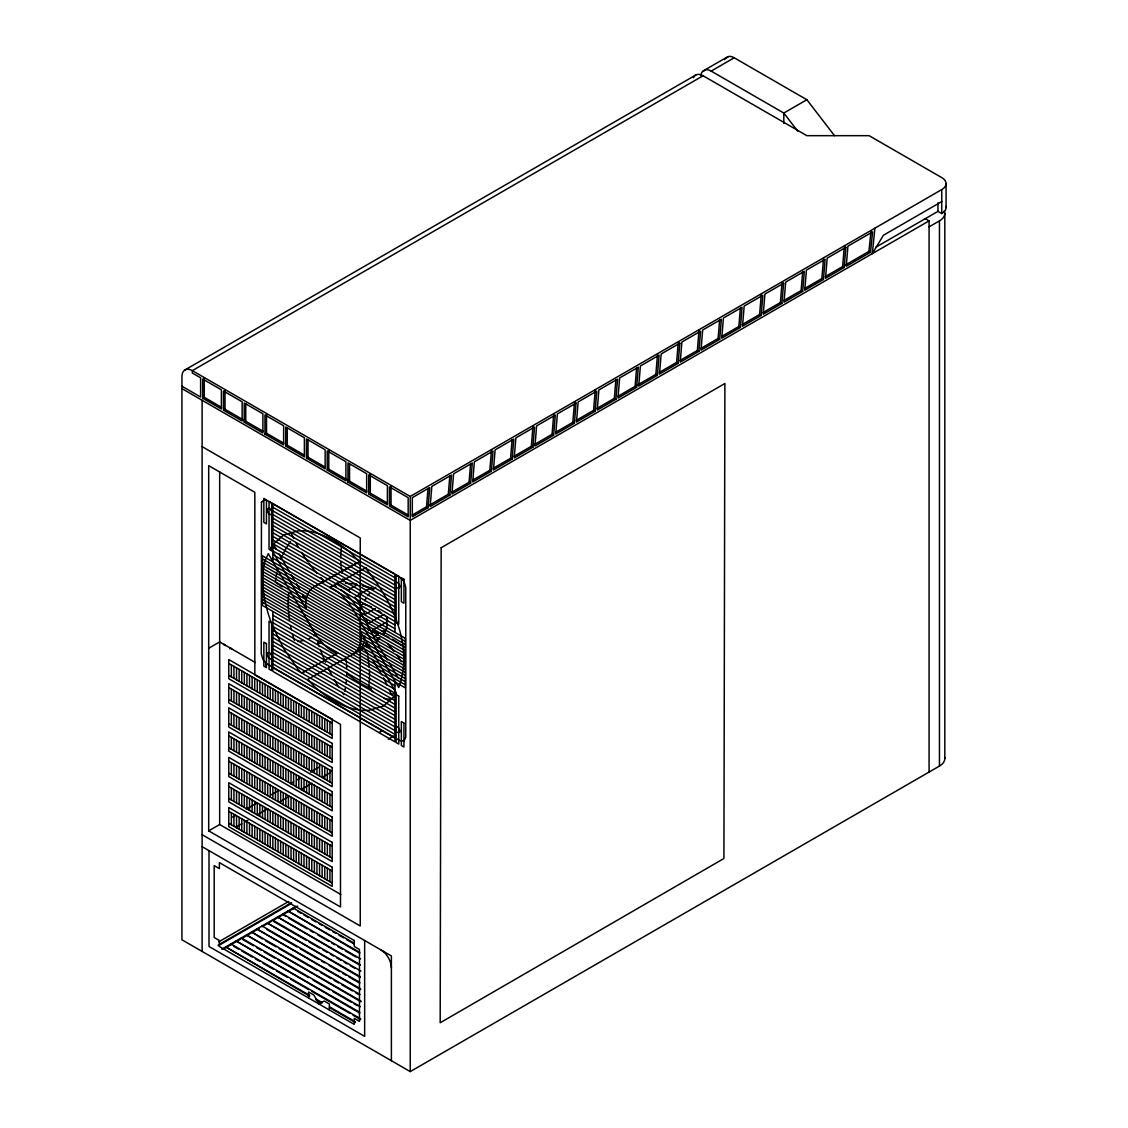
<?xml version="1.0" encoding="UTF-8"?>
<svg xmlns="http://www.w3.org/2000/svg" width="1128" height="1128" viewBox="0 0 1128 1128"><rect width="100%" height="100%" fill="white"/><g stroke="black" fill="none" stroke-linecap="round" stroke-linejoin="round"><path stroke-width="1.5" d="M387.553 620.668L387.51 621.556L387.031 617.199L383.816 614.436L367.827 623.671L366.445 619.06M386.636 628.056L384.479 633.654M428.598 505.612L448.309 494.233L449.832 475.776M449.875 495.136L451.538 475.015L431.827 486.394L430.163 506.528L449.875 495.136L448.309 494.233M451.82 492.203L469.065 482.248L470.587 463.805M470.63 483.165L472.294 463.03L453.611 473.816L451.947 493.937L470.63 483.165L469.065 482.248M472.576 480.232L489.82 470.277L491.484 450.142M491.385 471.18L493.049 451.045L474.366 461.831L472.702 481.966L491.385 471.18L489.82 470.277M493.331 468.247L510.575 458.292L512.098 439.835M512.14 459.195L513.804 439.06L495.121 449.846L493.458 469.981L512.14 459.195L510.575 458.292M514.086 456.262L531.33 446.307L532.98 426.172M532.895 447.21L534.559 427.089L515.877 437.861L514.213 457.996L532.895 447.21L531.33 446.307M533.403 445.109L552.071 434.322L553.735 414.202M553.651 435.225L555.3 415.104L536.632 425.89L534.968 446.011L553.651 435.225L552.071 434.322M555.596 432.292L572.827 422.337L574.349 403.894M576.055 403.119L557.387 413.906L555.723 434.026L574.406 423.254L576.055 403.119L574.49 402.217M576.337 420.321L593.582 410.366L595.246 390.232M595.147 411.269L596.811 391.134L578.142 401.921L576.479 422.055L595.147 411.269L593.582 410.366M597.093 408.336L614.337 398.381L615.86 379.924M615.902 399.284L617.566 379.149L598.883 389.935L597.234 410.07L615.902 399.284L614.337 398.381M617.848 396.351L635.092 386.396L636.615 367.939M636.657 387.299L638.321 367.178L619.639 377.95L617.989 398.085L636.657 387.299L635.092 386.396M637.165 385.198L655.847 374.411L657.511 354.291M657.412 375.314L659.076 355.193L640.394 365.98L638.73 386.1L657.412 375.314L655.847 374.411M659.358 372.381L676.603 362.426L678.125 343.984M679.831 343.208L661.149 353.995L659.485 374.115L678.168 363.343L679.831 343.208L678.266 342.306M680.114 360.41L697.358 350.455L699.007 330.321M698.923 351.358L700.587 331.223L681.904 342.01L680.24 362.144L698.923 351.358L697.358 350.455M700.869 348.425L718.113 338.471L719.622 320.014M719.678 339.373L721.342 319.238L702.659 330.025L700.996 350.159L719.678 339.373L718.113 338.471M721.624 336.44L738.854 326.486L740.377 308.029M740.433 327.388L742.083 307.267L723.415 318.04L721.751 338.174L740.433 327.388L738.854 326.486M742.379 324.455L759.609 314.5L761.273 294.38M761.188 315.417L762.838 295.282L744.17 306.069L742.506 326.189L761.188 315.417L759.609 314.5M763.12 312.484L780.365 302.53L781.887 284.073M783.593 283.297L764.911 294.084L763.261 314.218L781.93 303.432L783.593 283.297L782.028 282.395M783.875 300.499L801.12 290.545L802.642 272.088M802.685 291.447L804.349 271.312L785.666 282.099L784.016 302.233L802.685 291.447L801.12 290.545M804.631 288.514L821.875 278.56L823.539 258.425M823.44 279.462L825.104 259.341L806.421 270.114L804.757 290.248L823.44 279.462L821.875 278.56M825.386 276.529L842.63 266.575L844.153 248.132M845.859 247.356L827.176 258.143L825.513 278.263L844.195 267.477L845.859 247.356L844.294 246.454M412.171 515.087L426.511 506.81L428.048 488.368M428.062 507.713L429.754 487.592L412.312 497.659L412.298 516.821L428.062 507.713L426.511 506.81M874.891 228.194L872.325 253.645L883.435 235.244L941.753 201.574M844.703 265.376L868.941 251.389L871.013 231.014M870.506 252.291L872.578 231.917L847.932 246.158L846.268 266.278L870.506 252.291L868.941 251.389M364.316 640.591L364.88 636.037M387.313 623.079L386.566 629.17L382.251 631.652M379.614 637.757L379.346 639.125L376.47 640.789M270.791 548.307L272.243 545.176L283.495 535.095L298.144 530.823A101.858 58.811 60 0 1 351.823 553.834L359.353 561.702L313.824 586.927C306.731 591.537 304.884 600.801 306.125 608.697L270.791 548.307L274.499 546.178L276.261 549.195M364.132 642.114L361.341 648.106L356.913 652.083L307.676 679.437L315.205 687.319A101.858 58.811 60 0 0 368.898 710.33L383.548 706.058L394.786 695.962L396.252 692.832L360.918 632.456C362.159 640.337 360.297 649.601 353.219 654.212M356.293 651.194L360.622 649.939L365.049 645.963L366.445 642.974M383.929 633.894L385.959 629.523M797.722 131.13L783.805 113.04L711.162 71.092A14.678 8.474 60 0 0 705.973 69.71L702.18 71.896A14.678 8.474 60 0 0 700.883 75.576M267.604 508.939L268.492 508.46M315.318 586.771L317.532 584.783M267.604 653.366L268.492 652.872M395.265 582.64L396.139 582.147A3.469 2.002 60 0 1 398.551 583.543L399.439 585.051M395.265 727.066L396.139 726.573A3.469 2.002 60 0 1 398.551 727.969L399.439 729.463A3.469 2.002 60 0 1 399.453 732.382M399.439 732.199L398.551 732.678A3.469 2.002 60 0 1 396.139 731.296L395.265 729.788M184.992 369.913L695.75 75.04M702.871 71.106L727.997 56.597M875.991 247.131L937.96 211.359L941.753 213.559L941.753 189.589A14.678 8.474 0 0 0 941.753 177.604L869.11 135.67L806.858 135.67L703.082 75.759L192.324 370.647A14.678 8.474 60 0 0 181.946 376.639L181.946 939.793L410.239 1071.6L939.455 766.067A18.288 10.561 0 0 0 944.658 757.24M711.162 71.092L734.215 57.796L806.858 99.729L834.523 135.67M202.702 398.212L221.384 408.985L221.384 389.823L202.702 379.036L202.702 398.212L204.267 397.31L221.497 407.264M223.457 410.183L242.139 420.97L242.139 401.794L223.457 391.021L223.457 410.183L225.008 409.295L243.69 420.067M244.212 422.168L262.894 432.955L262.894 413.779L244.212 402.992L244.212 422.168L245.763 421.266L263.007 431.22M806.858 99.729L783.805 113.04L783.805 123.304M264.967 434.153L283.636 444.94L283.636 425.764L264.967 414.977L264.967 434.153L266.518 433.251L283.762 443.205M285.722 446.138L304.391 456.925L304.391 437.749L285.722 426.962L285.722 446.138L287.273 445.236L304.518 455.19M306.478 458.109L325.146 468.895L325.146 449.734L306.478 438.947L306.478 458.109L308.029 457.221L325.273 467.175M327.219 470.094L345.901 480.88L345.901 461.704L327.219 450.932L327.219 470.094L328.784 469.206L347.466 479.978M347.974 482.079L366.656 492.865L366.656 473.689L347.974 462.903L347.974 482.079L349.539 481.177L366.783 491.131M368.729 494.064L387.412 504.851L387.412 485.674L368.729 474.888L368.729 494.064L370.294 493.162L387.524 503.116M389.484 506.049L408.167 516.821L408.167 497.659L389.484 486.873L389.484 506.049L391.035 505.147L408.28 515.101M181.946 386.227L200.629 397.014L200.629 377.838L192.324 373.044L192.324 370.647L410.239 496.461L941.753 189.589M929.077 772.045L929.077 220.876L410.239 520.417L181.946 388.624M929.077 226.869L939.455 220.876A18.288 10.561 0 0 0 944.263 210.865M208.694 648.262L219.664 641.931L255.379 662.545M365.373 568.004C391.881 599.87 414.173 646.062 398.748 687.46L353.219 609.656C347.452 600.66 340.177 591.735 330.039 587.575L333.747 585.432L336.073 586.433M336.609 582.936L348.143 590.014L356.8 585.009M356.307 596.204L370.788 587.843L373.636 589.126M354.855 597.05L360.622 605.384L363.47 603.734L371.521 606.906M375.328 608.528L365.049 614.464L360.622 605.384M386.058 622.388L371.634 630.721L375.892 633.471M337.004 653.563C326.866 649.404 319.591 640.478 313.824 631.483L268.295 553.679L265.179 560.404A96.303 55.61 60 0 0 272.257 625.208L283.495 648.29L298.144 669.468L301.655 673.148L305.364 671.005M373.608 636.643L378.19 634.303M365.049 645.963L367.939 644.299M375.187 640.112L379.53 637.602M360.622 649.939L363.47 648.29A101.746 58.741 60 0 1 368.475 654.564M366.36 646.626L369.251 644.962M208.694 830.871L340.487 906.954L340.487 724.345L254.829 674.896L254.829 492.287L208.694 465.652L208.694 830.871L219.664 824.54L340.853 894.504M232.636 817.053L235.681 815.29M246.369 809.129L257.043 802.967M270.776 795.029L278.404 790.629M290.615 783.579L293.661 781.817M296.72 780.054L299.766 778.292M310.454 772.13L319.605 766.843M379.121 732.481L382.166 730.718M235.681 827.275L241.787 823.75M244.832 821.988L247.892 820.225M258.566 814.063L267.731 808.776M279.941 801.726L289.092 796.438M301.303 789.389L311.977 783.227M322.664 777.051L330.292 772.652M388.286 739.178L394.391 735.653M218.832 941.781L288.768 901.413M218.24 945.01L291.489 902.71M218.24 945.757L291.489 903.457M221.849 949.184L296.185 906.263M223.147 949.184L240.01 939.455M259.468 928.217L241.307 938.707L241.307 937.96L360.325 1006.684M271.143 921.477L262.063 926.722L262.063 925.975L359.719 982.361M297.693 906.151L272.426 920.73L272.426 919.983L360.946 971.081M328.163 578.904L331.195 577.212M334.226 575.534L337.258 573.856M340.303 572.178L356.998 562.928M330.039 587.575L366.008 567.567M301.655 673.148L337.624 653.126M327.219 579.581L330.349 578.156M324.117 581.808L321.24 582.64L324.088 581.005A100.73 58.162 60 0 1 320.888 577.649M345.394 583.261L356.645 584.064M362.497 585.404L370.788 587.843M362.314 585.517L373.326 589.309M377.95 634.133L371.634 630.721A104.735 60.461 60 0 1 388.836 637.348M363.47 603.734L366.417 605.426M925.284 218.677L929.077 220.876M842.63 266.575L844.195 267.477M780.365 302.53L781.93 303.432M676.603 362.426L678.168 363.343M572.827 422.337L574.406 423.254M202.109 446.632L360.255 537.943L360.255 925.975L202.109 834.678M272.849 507.233L394.941 577.719M272.849 510.871L394.941 581.357M272.849 514.523L394.941 585.009M272.849 518.161L394.941 588.647M272.849 521.799L394.941 592.285M272.849 525.436L394.941 595.936M272.849 529.088L394.941 599.574M272.849 532.726L394.941 603.212M272.849 536.364L394.941 606.85M272.849 540.002L394.941 610.502M272.849 543.654L394.941 614.14M272.849 547.291L394.941 617.777M272.849 550.929L394.941 621.415M272.849 554.567L394.941 625.067M272.849 558.219L394.941 628.705M262.471 558.966L405.319 641.437M262.471 562.068L405.319 644.525M262.471 565.156L405.319 647.627M262.471 568.258L405.319 650.729M262.471 571.36L405.319 653.831M262.471 574.462L405.319 656.919M262.471 577.55L405.319 660.021M262.471 580.652L405.319 663.123M262.471 583.754L405.319 666.225M262.471 586.856L405.319 669.327M262.471 589.944L405.319 672.415M262.471 593.046L405.319 675.517M262.471 596.148L405.319 678.619M262.471 599.25L405.319 681.721M262.471 602.338L405.319 684.809M272.849 615.183L394.941 685.669M272.849 618.919L394.941 689.405M272.849 622.67L394.941 693.156M272.849 626.407L394.941 696.892M272.849 630.157L394.941 700.643M272.849 633.894L394.941 704.394M272.849 637.644L394.941 708.13M272.849 641.381L394.941 711.881M272.849 645.131L394.941 715.617M272.849 648.882L394.941 719.368M272.849 652.619L394.941 723.104M272.849 656.369L394.941 726.855M272.849 660.106L394.941 730.591M272.849 663.856L394.941 734.342M272.849 667.593L394.941 738.093M228.758 663.377L332.196 723.104M228.758 675.362L332.196 735.075M228.758 687.516L332.196 747.23M228.758 699.501L332.196 759.215M228.758 711.641L332.196 771.355M228.758 723.626L332.196 783.34M228.758 735.78L332.196 795.494M228.758 747.765L332.196 807.479M228.758 761.188L332.196 820.902M228.758 773.173L332.196 832.887M228.758 786.498L332.196 846.211M228.758 798.483L332.196 858.196M228.758 811.314L332.196 871.027M228.758 823.299L332.196 883.012M202.109 846.663L391.388 955.938L391.388 1060.715M354.22 943.248L293.181 907.998L293.181 908.745M297.764 911.396L300.823 913.158M303.869 914.921L308.452 917.558M311.497 919.32L316.08 921.971M319.125 923.733L322.185 925.496M325.231 927.258L329.813 929.895M332.859 931.657L335.918 933.42M338.964 935.182L343.546 937.819M346.592 939.582L354.22 943.995M359.719 952.413L287.993 911.001L359.719 953.16M360.636 958.927L282.804 913.99L285.863 916.5M288.909 918.262L307.225 928.837M310.285 930.6L313.33 932.362M317.913 934.999L328.586 941.175M331.646 942.938L334.692 944.7M337.751 946.462L342.32 949.099M345.379 950.862L356.053 957.037M360.029 964.567L277.615 916.993L360.029 965.314M273.963 921.618L305.998 940.117M309.058 941.88L319.746 948.042M322.791 949.804L327.374 952.455M330.419 954.217L333.479 955.98M336.525 957.742L341.107 960.379M344.153 962.142L347.212 963.904M350.258 965.667L354.841 968.303M360.325 976.721L267.251 922.986L360.325 977.468M266.631 929.373L297.157 946.984M300.203 948.747L318.519 959.322M321.565 961.084L324.624 962.847M329.207 965.483L339.88 971.659M342.94 973.422L345.986 975.184M349.031 976.947L359.719 983.108M360.636 988.875L256.874 928.964L360.636 989.623M360.029 994.515L251.685 931.968L262.359 938.877M265.418 940.639L276.092 946.815M279.152 948.577L317.292 970.602M320.352 972.364L331.026 978.526M334.085 980.288L338.668 982.939M341.713 984.702L352.401 990.863M355.447 992.626L358.493 994.388M360.946 1001.044L246.496 934.957L360.946 1001.791M242.83 939.582L253.504 945.757M256.564 947.52L261.146 950.157M264.192 951.919L274.879 958.095M277.925 959.857L308.452 977.468M313.02 980.119L329.813 989.806M332.859 991.568L351.175 1002.143M354.22 1003.906L357.28 1005.668M359.719 1012.309L236.119 940.949L359.719 1013.071M360.636 1018.838L230.93 943.953L230.93 944.7M233.975 946.462L238.558 949.099M241.603 950.862L252.291 957.037M255.337 958.8L259.919 961.437M262.965 963.199L273.653 969.361M276.712 971.123L287.386 977.299M290.446 979.062L308.748 989.623M311.807 991.385L349.948 1013.423M353.008 1015.186L360.636 1019.585M309.664 995.404L225.741 946.942L309.664 996.151M315.769 998.929L321.875 1002.454M329.503 1006.853L355.447 1021.827M315.769 999.676L321.875 1003.201M329.503 1007.6L355.447 1022.574M378.162 610.502L380.982 612.476M340.825 589.535C363.385 607.202 371.041 637.419 387.567 659.88M348.143 590.014L350.385 592.355M270.903 509.842L271.777 511.351A3.285 1.889 60 0 1 271.777 514.072L270.903 514.565A3.469 2.002 60 0 1 268.492 513.169L267.604 511.675A3.469 2.002 60 0 1 267.59 508.756M317.856 640.295L319.816 643.129M270.903 654.268L271.777 655.763A3.285 1.889 60 0 1 271.777 658.498L270.903 658.978A3.469 2.002 60 0 1 268.492 657.596L267.604 656.087A3.469 2.002 60 0 1 267.59 653.168M389.315 662.883L398.071 677.843M278.912 553.721L289.515 571.826M291.278 574.857L294.817 580.892M296.579 583.909L300.118 589.944M302.769 594.47L306.294 600.519M395.265 585.361L396.139 586.87A3.469 2.002 60 0 0 398.551 588.252L399.439 587.773A3.469 2.002 60 0 0 399.453 584.882M271.89 509.207L272.271 509.983M368.024 625.405L368.588 630.622M946.054 183.596L946.054 207.566M944.813 213.248L944.813 758.439M939.455 220.876L939.455 766.067M937.96 202.8L937.96 211.359M410.239 496.461L410.239 1071.6M394.941 632.343L394.941 574.081L272.849 503.596L272.849 561.857M394.941 681.918L394.941 741.829L272.849 671.343L272.849 611.432M391.035 485.971L391.035 505.147M370.294 473.986L370.294 493.162M364.654 940.498L364.654 1036.364L209.004 946.491L209.004 850.639M349.539 463.749L349.539 481.177M329.926 721.793L329.926 733.778M329.926 745.932L329.926 757.903M329.926 770.057L329.926 782.042M329.926 794.183L329.926 806.167M329.926 819.605L329.926 831.59M329.926 844.914L329.926 856.899M329.926 869.73L329.926 881.701M329.362 1009.983L329.362 1003.99L324.173 1001.001L318.984 1004.005L313.796 995.009L308.607 992.02L308.607 998.012M328.784 450.03L328.784 469.206M327.332 720.298L327.332 732.284M327.332 744.424L327.332 756.409M327.332 768.563L327.332 780.548M327.332 792.688L327.332 804.673M327.332 818.11L327.332 830.081M327.332 843.42L327.332 855.391M327.332 868.222L327.332 880.207M324.737 718.804L324.737 730.775M324.737 742.929L324.737 754.914M324.737 767.068L324.737 779.039M324.737 791.193L324.737 803.178M324.737 816.601L324.737 828.586M324.737 841.911L324.737 853.896M324.737 866.727L324.737 878.712M322.143 717.295L322.143 729.28M322.143 741.434L322.143 753.419M322.143 765.56L322.143 777.544M322.143 789.699L322.143 801.684M322.143 815.107L322.143 827.092M322.143 840.416L322.143 852.401M322.143 865.232L322.143 877.217M319.548 715.801L319.548 727.786M319.548 739.94L319.548 751.911M319.548 764.065L319.548 776.05M319.548 788.204L319.548 800.175M319.548 813.612L319.548 825.597M319.548 838.922L319.548 850.907M319.548 863.738L319.548 875.723M316.954 714.306L316.954 726.291M316.954 738.431L316.954 750.416M316.954 762.57L316.954 774.555M316.954 786.695L316.954 798.68M316.954 812.118L316.954 824.103M316.954 837.427L316.954 849.398M316.954 862.243L316.954 874.214M314.374 712.811L314.374 724.796M314.374 736.936L314.374 748.921M314.374 761.076L314.374 773.047M314.374 785.201L314.374 797.186M314.374 810.623L314.374 822.594M314.374 835.918L314.374 847.904M314.374 860.735L314.374 872.72M311.779 711.317L311.779 723.288M311.779 735.442L311.779 747.427M311.779 759.567L311.779 771.552M311.779 783.706L311.779 795.691M311.779 809.114L311.779 821.099M311.779 834.424L311.779 846.409M311.779 859.24L311.779 871.225M309.185 709.808L309.185 721.793M309.185 733.947L309.185 745.932M309.185 758.072L309.185 770.057M309.185 782.212L309.185 794.183M309.185 807.62L309.185 819.605M309.185 832.929L309.185 844.914M309.185 857.745L309.185 869.73M308.029 439.793L308.029 457.221M306.59 708.313L306.59 720.298M306.59 732.453L306.59 744.424M306.59 756.578L306.59 768.563M306.59 780.703L306.59 792.688M306.59 806.125L306.59 818.11M306.59 831.435L306.59 843.42M306.59 856.251L306.59 868.222M303.996 706.819L303.996 718.804M303.996 730.944L303.996 742.929M303.996 755.083L303.996 767.068M303.996 779.208L303.996 791.193M303.996 804.631L303.996 816.601M303.996 829.94L303.996 841.911M303.996 854.742L303.996 866.727M301.402 705.324L301.402 717.295M301.402 729.449L301.402 741.434M301.402 753.589L301.402 765.56M301.402 777.714L301.402 789.699M301.402 803.122L301.402 815.107M301.402 828.431L301.402 840.416M301.402 853.247L301.402 865.232M298.807 703.816L298.807 715.801M298.807 727.955L298.807 739.94M298.807 752.08L298.807 764.065M298.807 776.219L298.807 788.204M298.807 801.627L298.807 813.612M298.807 826.937L298.807 838.922M298.807 851.753L298.807 863.738M296.213 702.321L296.213 714.306M296.213 726.46L296.213 738.431M296.213 750.585L296.213 762.57M296.213 774.725L296.213 786.695M296.213 800.133L296.213 812.118M296.213 825.442L296.213 837.427M296.213 850.258L296.213 862.243M293.618 700.826L293.618 712.811M293.618 724.951L293.618 736.936M293.618 749.091L293.618 761.076M293.618 773.216L293.618 785.201M293.618 798.638L293.618 810.623M293.618 823.948L293.618 835.918M293.618 848.764L293.618 860.735M291.024 699.332L291.024 711.317M291.024 723.457L291.024 735.442M291.024 747.596L291.024 759.567M291.024 771.721L291.024 783.706M291.024 797.144L291.024 809.114M291.024 822.439L291.024 834.424M291.024 847.255L291.024 859.24M288.43 697.837L288.43 709.808M288.43 721.962L288.43 733.947M288.43 746.087L288.43 758.072M288.43 770.227L288.43 782.212M288.43 795.635L288.43 807.62M288.43 820.944L288.43 832.929M288.43 845.76L288.43 857.745M287.273 427.808L287.273 445.236M285.835 696.328L285.835 708.313M285.835 720.468L285.835 732.453M285.835 744.593L285.835 756.578M285.835 768.732L285.835 780.703M285.835 794.14L285.835 806.125M285.835 819.45L285.835 831.435M285.835 844.266L285.835 856.251M283.241 694.834L283.241 706.819M283.241 718.973L283.241 730.944M283.241 743.098L283.241 755.083M283.241 767.223L283.241 779.208M283.241 792.646L283.241 804.631M283.241 817.955L283.241 829.94M283.241 842.771L283.241 854.742M280.646 693.339L280.646 705.324M280.646 717.464L280.646 729.449M280.646 741.604L280.646 753.589M280.646 765.729L280.646 777.714M280.646 791.151L280.646 803.122M280.646 816.446L280.646 828.431M280.646 841.262L280.646 853.247M278.052 691.845L278.052 703.816M278.052 715.97L278.052 727.955M278.052 740.109L278.052 752.08M278.052 764.234L278.052 776.219M278.052 789.642L278.052 801.627M278.052 814.952L278.052 826.937M278.052 839.768L278.052 851.753M275.458 690.336L275.458 702.321M275.458 714.475L275.458 726.46M275.458 738.6L275.458 750.585M275.458 762.74L275.458 774.725M275.458 788.148L275.458 800.133M275.458 813.457L275.458 825.442M275.458 838.273L275.458 850.258M272.863 688.841L272.863 700.826M272.863 712.981L272.863 724.951M272.863 737.106L272.863 749.091M272.863 761.245L272.863 773.216M272.863 786.653L272.863 798.638M272.863 811.963L272.863 823.948M272.863 836.779L272.863 848.764M270.269 687.347L270.269 699.332M270.269 711.472L270.269 723.457M270.269 735.611L270.269 747.596M270.269 759.736L270.269 771.721M270.269 785.159L270.269 797.144M270.269 810.468L270.269 822.439M270.269 835.284L270.269 847.255M267.674 685.852L267.674 697.837M267.674 709.977L267.674 721.962M267.674 734.116L267.674 746.087M267.674 758.242L267.674 770.227M267.674 783.664L267.674 795.635M267.674 808.959L267.674 820.944M267.674 833.775L267.674 845.76M266.518 414.089L266.518 433.251M265.799 663.292L265.799 666.803M265.08 684.358L265.08 696.328M265.08 708.483L265.08 720.468M265.08 732.608L265.08 744.593M265.08 756.747L265.08 768.732M265.08 782.155L265.08 794.14M265.08 807.465L265.08 819.45M265.08 832.281L265.08 844.266M262.486 682.849L262.486 694.834M262.486 706.988L262.486 718.973M262.486 731.113L262.486 743.098M262.486 755.252L262.486 767.223M262.486 780.661L262.486 792.646M262.486 805.97L262.486 817.955M262.486 830.786L262.486 842.771M259.891 681.354L259.891 693.339M259.891 705.494L259.891 717.464M259.891 729.619L259.891 741.604M259.891 753.744L259.891 765.729M259.891 779.166L259.891 791.151M259.891 804.475L259.891 816.46M259.891 829.291L259.891 841.262M257.297 679.86L257.297 691.845M257.297 703.985L257.297 715.97M257.297 728.124L257.297 740.109M257.297 752.249L257.297 764.234M257.297 777.671L257.297 789.642M257.297 802.967L257.297 814.952M257.297 827.783L257.297 839.768M254.702 678.365L254.702 690.336M254.702 702.49L254.702 714.475M254.702 726.629L254.702 738.6M254.702 750.755L254.702 762.74M254.702 776.163L254.702 788.148M254.702 801.472L254.702 813.457M254.702 826.288L254.702 838.273M252.108 676.856L252.108 688.841M252.108 700.996L252.108 712.981M252.108 725.121L252.108 737.106M252.108 749.26L252.108 761.245M252.108 774.668L252.108 786.653M252.108 799.978L252.108 811.963M252.108 824.794L252.108 836.779M249.514 675.362L249.514 687.347M249.514 699.501L249.514 711.472M249.514 723.626L249.514 735.611M249.514 747.765L249.514 759.736M249.514 773.173L249.514 785.159M249.514 798.483L249.514 810.468M249.514 823.299L249.514 835.284M246.919 673.867L246.919 685.852M246.919 697.992L246.919 709.977M246.919 722.131L246.919 734.116M246.919 746.257L246.919 758.242M246.919 771.679L246.919 783.664M246.919 796.988L246.919 808.959M246.919 821.804L246.919 833.775M245.763 403.838L245.763 421.266M244.325 672.373L244.325 684.358M244.325 696.498L244.325 708.483M244.325 720.637L244.325 732.608M244.325 744.762L244.325 756.747M244.325 770.184L244.325 782.155M244.325 795.48L244.325 807.465M244.325 820.296L244.325 832.281M241.73 670.878L241.73 682.849M241.73 695.003L241.73 706.988M241.73 719.128L241.73 731.113M241.73 743.267L241.73 755.252M241.73 768.676L241.73 780.661M241.73 793.985L241.73 805.97M241.73 818.801L241.73 830.786M239.136 669.369L239.136 681.354M239.136 693.509L239.136 705.494M239.136 717.634L239.136 729.619M239.136 741.773L239.136 753.744M239.136 767.181L239.136 779.166M239.136 792.49L239.136 804.475M239.136 817.306L239.136 829.291M236.542 667.875L236.542 679.86M236.542 692.014L236.542 703.985M236.542 716.139L236.542 728.124M236.542 740.264L236.542 752.249M236.542 765.686L236.542 777.671M236.542 790.996L236.542 802.981M236.542 815.812L236.542 827.783M233.947 666.38L233.947 678.365M233.947 690.505L233.947 702.49M233.947 714.644L233.947 726.629M233.947 738.769L233.947 750.755M233.947 764.192L233.947 776.163M233.947 789.487L233.947 801.472M233.947 814.303L233.947 826.288M231.353 664.885L231.353 676.856M231.353 689.011L231.353 700.996M231.353 713.15L231.353 725.121M231.353 737.275L231.353 749.26M231.353 762.683L231.353 774.668M231.353 787.993L231.353 799.978M231.353 812.809L231.353 824.794M225.008 390.119L225.008 409.295M219.664 471.617L219.664 824.54M204.267 378.134L204.267 397.31M202.109 400.257L202.109 951.44M724.627 59.657A14.678 8.474 60 0 1 725.233 58.6L729.026 56.4A14.678 8.474 60 0 1 734.215 57.796M693.494 77.62A14.678 8.474 60 0 1 703.082 75.759M945.927 206.452A14.678 8.474 0 0 1 941.753 213.559M381.01 949.945A14.678 8.474 60 0 1 391.388 967.923M223.555 644.638A2.326 1.354 -59.5 0 1 225.205 645.611M229.633 648.797A2.326 1.354 -59.5 0 1 231.677 648.995M392.332 639.266A104.735 60.461 60 0 1 401.639 645.315M367.686 655.932A97.163 56.104 60 0 1 369.194 667.113M369.378 669.835A97.163 56.104 60 0 1 369.533 676.447M369.505 677.745A97.163 56.104 60 0 1 369.223 682.807M369.096 684.033A97.163 56.104 60 0 1 368.63 687.643M373.269 691.887A116.748 34.658 69.7 0 1 368.616 687.643M372.31 659.781A101.746 58.741 60 0 1 381.856 674.953M383.435 677.815A101.746 58.741 60 0 1 387.101 685.048M389.132 689.448A101.746 58.741 60 0 1 391.021 693.875M316.714 572.996A100.73 58.162 60 0 1 308.79 563.041M307.845 561.744A100.73 58.162 60 0 1 301.543 552.367M298.215 546.812A100.73 58.162 60 0 1 295.846 542.582M293.618 538.282A100.73 58.162 60 0 1 291.517 533.953M345.661 656.552A105.933 61.152 60 0 1 346.338 662.347M346.451 663.786A105.933 61.152 60 0 1 346.705 668.016M346.789 672.161A105.933 61.152 60 0 1 346.705 676.208M346.451 680.142A105.933 61.152 60 0 1 346.042 683.977M345.45 687.685A105.933 61.152 60 0 1 344.703 691.252M392.741 698.317A115.366 34.249 69.7 0 1 383.943 698.26M343.462 581.681A98.77 57.035 60 0 1 342.87 578.791M341.897 573.066A98.77 57.035 60 0 1 341.234 567.469M341.107 566.087A98.77 57.035 60 0 1 340.853 561.984M340.769 557.979A98.77 57.035 60 0 1 341.53 546.586M311.582 637.306A101.746 58.741 60 0 1 309.044 638.561M303.643 640.464A101.746 58.741 60 0 1 297.848 641.522M316.291 634.162A101.746 58.741 60 0 1 313.993 635.825M387.919 643.961A100.73 58.162 60 0 1 393.968 651.265M396.873 655.1A100.73 58.162 60 0 1 401.483 661.699M294.422 640.436A103 91.96 81.2 0 1 292.363 633.753M291.334 629.692A103 91.96 81.2 0 1 290.446 625.603M289.501 620.104A103 91.96 81.2 0 1 288.486 610.431M288.401 609.049A103 91.96 81.2 0 1 288.782 592.454M275.895 577.973A100.646 84.318 54.4 0 0 275.373 582.203A102.831 59.375 60 0 0 278.813 584.628M276.12 576.577A100.646 84.318 54.4 0 1 276.896 572.432M277.206 571.064A100.646 84.318 54.4 0 1 277.869 568.371M280.858 559.22A100.646 84.318 54.4 0 1 282.437 555.469M283.001 554.243A100.646 84.318 54.4 0 1 284.82 550.647L287.527 546.022A101.308 84.868 54.4 0 1 290.516 541.651M306.238 597.234A102.831 59.375 60 0 1 302.91 596.374M282.282 586.884A102.831 59.375 60 0 1 279.97 585.404M364.767 600.843A99.222 57.288 60 0 1 366.233 598.136M367.855 595.598A99.222 57.288 60 0 1 369.617 593.243M373.579 589.084A99.222 57.288 60 0 1 375.751 587.293M395.237 585.319A3.469 2.002 60 0 1 395.237 582.443M268.492 508.249A3.469 2.002 60 0 1 270.903 509.644M395.787 693.931A101.788 58.769 60 0 1 390.796 693.833M371.253 688.799A101.788 58.769 60 0 1 346.465 673.204M320.62 642.156A99.222 57.288 60 0 1 317.856 642.918M343.786 694.665A146.316 63.802 80 0 1 342.151 692.338M338.95 687.46A146.316 63.802 80 0 1 334.269 679.62M332.013 675.475A146.316 63.802 80 0 1 328.375 668.269M325.569 662.235A146.316 63.802 80 0 1 320.31 649.573M319.224 646.711A146.316 63.802 80 0 1 317.87 642.974M386.608 617.834A36.914 21.305 60 0 1 386.749 621.119M268.492 652.661A3.469 2.002 60 0 1 270.903 654.057M395.237 729.745A3.469 2.002 60 0 1 395.237 726.869M441.161 547.743L440.188 1022.758L723.922 858.507L724.895 383.492L441.161 547.743M261.47 502.27L261.259 653.789L263.021 659.626L267.28 664.068L399.749 740.56L404.007 741.011L405.77 737.218L405.77 587.35L404.007 581.512L399.749 577.071L267.28 500.578L264.276 499.76L261.47 502.27M266.448 499.901L263.853 498.393L263.853 522.363L266.448 523.857L266.448 499.901M271.637 502.891L269.042 501.396L269.042 549.322L271.637 550.816L271.637 502.891M398.748 576.281L396.154 574.786L396.154 622.712L398.748 624.207L398.748 576.281M403.937 579.27L401.342 577.776L401.342 601.746L403.937 603.24L403.937 579.27M405.319 638.335L262.471 555.864L262.471 605.44L405.319 687.911L405.319 638.335M271.637 622.712L269.042 621.218L269.042 669.144L271.637 670.638L271.637 622.712M398.748 696.103L396.154 694.608L396.154 742.534L398.748 744.029L398.748 696.103M266.448 643.679L263.853 642.184L263.853 666.154L266.448 667.649L266.448 643.679M403.937 723.062L401.342 721.567L401.342 745.523L403.937 747.032L403.937 723.062M332.196 719.269L228.758 659.556L228.758 678.732L332.196 738.445L332.196 719.269M332.196 743.408L228.758 683.695L228.758 702.857L332.196 762.57L332.196 743.408M332.196 767.534L228.758 707.82L228.758 726.996L332.196 786.71L332.196 767.534M332.196 791.673L228.758 731.945L228.758 751.121L332.196 810.835L332.196 791.673M332.196 817.081L228.758 757.367L228.758 776.543L332.196 836.257L332.196 817.081M332.196 842.39L228.758 782.677L228.758 801.839L332.196 861.566L332.196 842.39M332.196 867.206L228.758 807.493L228.758 826.655L332.196 886.368L332.196 867.206M354.277 940.498L219.382 862.624L219.382 868.616L214.193 865.613L214.193 937.509L219.382 940.498L219.382 946.491L354.277 1024.379L354.277 1018.387L359.465 1021.376L359.465 949.494L354.277 946.491L354.277 940.498"/></g></svg>
